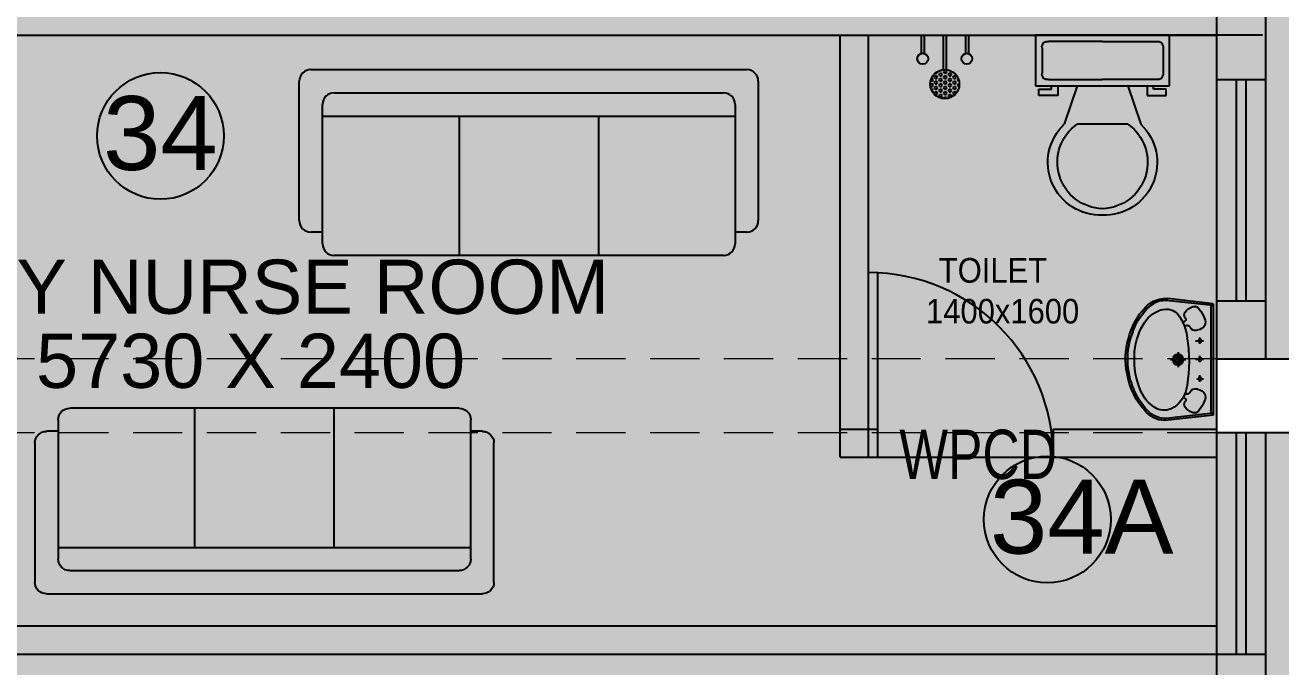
# Model space of a CAD drawing. Extents: x 11034434 to 11724204, y -4674497 to -3911811.
# Drawn here: x 11650616 to 11655716, y -4559384 to -4556778 of the extents above; entities that cross this region are included whole.
import ezdxf

# ---------------------------------------------------------------- set-up
doc = ezdxf.new("R2010")
doc.units = 0
doc.header["$MEASUREMENT"] = 0
doc.linetypes.add('CENTER', pattern=[0])
doc.linetypes.add('HIDDEN', pattern=[0.375, 0.25, -0.125])
doc.layers.get('0').update_dxf_attribs({"color": 251, "linetype": 'CONTINUOUS'})
doc.layers.add('0.0', color=251, linetype='CONTINUOUS', lineweight=0)
for name, color, linetype in [('A- MEP Fixture', 8, 'CONTINUOUS'), ('BEAM', 251, 'CONTINUOUS'), ('HATCH', 251, 'CONTINUOUS'), ('HS', 251, 'CONTINUOUS'), ('SECTION', 251, 'CONTINUOUS')]:
    doc.layers.add(name, color=color, linetype=linetype)
doc.styles.add('ARIAL', font='arial.ttf', dxfattribs={"width": 0.75})
doc.styles.get("Standard").update_dxf_attribs({"font": 'arial.ttf'})

# ---------------------------------------------------------------- blocks, each defined once
blk = doc.blocks.new('sofa 6')
at = {"layer": 'A- MEP Fixture'}
for p, q in [((-1044.4, 890), (1044.4, 890)), ((-1100, 166.9), (-1100, 834.3)), ((1100, 834.3), (1100, 166.9)), ((-988.8, 55.6), (-988.8, 723.1)), ((-933.1, 778.7), (933.1, 778.7)), ((988.8, 723.1), (988.8, 55.6)), ((-988.8, 667.5), (988.8, 667.5)), ((-333.8, 667.5), (-333.8, 0)), ((333.7, 667.5), (333.7, 0)), ((-988.8, 111.2), (-1044.4, 111.2)), ((1044.4, 111.2), (988.8, 111.2)), ((933.1, 0), (-933.1, 0))]:
    blk.add_line(p, q, dxfattribs=at)
for centre, start, end in [((-1044.4, 834.3), 90, 180), ((1044.4, 834.3), 0, 90), ((-933.1, 723.1), 90, 180), ((933.1, 723.1), 0, 90), ((-1044.4, 166.9), 180, 270), ((1044.4, 166.9), 270, 0), ((-933.1, 55.6), 180, 270), ((933.1, 55.6), 270, 0)]:
    blk.add_arc(centre, 55.6, start, end, dxfattribs=at)

msp = doc.modelspace()

# ---------------------------------------------------------------- hatches: boundary and pattern name
at = {"ltscale": 500}
for points in [[(11655654, -4555733), (11655454, -4555733), (11655454, -4556998), (11655654, -4556998)], [(11655454, -4556703), (11649424, -4556703), (11649424, -4556818), (11655454, -4556818)], [(11655654, -4557898), (11655454, -4557898), (11655454, -4558133), (11655654, -4558133)], [(11655454, -4559218), (11649539, -4559218), (11649539, -4559333), (11655454, -4559333)], [(11655654, -4559333), (11655454, -4559333), (11655454, -4560763), (11655654, -4560763)]]:
    msp.add_hatch(color=256, dxfattribs=at).paths.add_polyline_path(points)
at = {"layer": 'HATCH', "ltscale": 500}
h = msp.add_hatch(color=251, dxfattribs=at)
h.dxf.hatch_style = 1
h.paths.add_polyline_path([(11633364, -4566323), (11633664, -4566323), (11633664, -4567223), (11633364, -4567223)])
h.paths.add_polyline_path([(11676774, -4570188), (11677674, -4570188), (11677674, -4570488), (11676774, -4570488)])
h.paths.add_polyline_path([(11651189, -4576253), (11651489, -4576253), (11651489, -4577153), (11651189, -4577153)])
h.paths.add_polyline_path([(11673574, -4576253), (11674174, -4576253), (11674174, -4576553), (11673574, -4576553)])
h.paths.add_polyline_path([(11629934, -4558133), (11630684, -4558133), (11630684, -4558433), (11629934, -4558433)])
h.paths.add_polyline_path([(11629934, -4561663), (11630834, -4561663), (11630834, -4561963), (11629934, -4561963)])
h.paths.add_polyline_path([(11666915.7, -4576153), (11667744, -4576153), (11667744, -4576453), (11666915.7, -4576453)])
h.paths.add_polyline_path([(11643159, -4575553), (11643459, -4575553), (11643459, -4576453), (11643159, -4576453)])
h.paths.add_polyline_path([(11636989, -4575703), (11637289, -4575703), (11637289, -4576453), (11636989, -4576453)])
h.paths.add_polyline_path([(11636664, -4576478), (11636964, -4576478), (11636964, -4577228), (11636664, -4577228)])
h.paths.add_polyline_path([(11629934, -4547263), (11630684, -4547263), (11630684, -4547563), (11629934, -4547563)])
h.paths.add_polyline_path([(11676774, -4547263), (11677674, -4547263), (11677674, -4547563), (11676774, -4547563)])
h.paths.add_polyline_path([(11629834, -4566323), (11630134, -4566323), (11630134, -4567223), (11629834, -4567223)])
h.paths.add_polyline_path([(11636664, -4575703), (11636964, -4575703), (11636964, -4576453), (11636664, -4576453)])
h.paths.add_polyline_path([(11676674, -4533533), (11676974, -4533533), (11676974, -4532554.7), (11676674, -4532554.7)])
h.paths.add_polyline_path([(11629934, -4554533), (11630684, -4554533), (11630684, -4554833), (11629934, -4554833)])
h.paths.add_polyline_path([(11658389, -4576253), (11658689, -4576253), (11658689, -4577153), (11658389, -4577153)])
h.paths.add_polyline_path([(11676774, -4527303), (11677674, -4527303), (11677674, -4527603), (11676774, -4527603)])
h.paths.add_polyline_path([(11676774, -4543663), (11677674, -4543663), (11677674, -4543963), (11676774, -4543963)])
h.paths.add_polyline_path([(11629934, -4550933), (11630684, -4550933), (11630684, -4551233), (11629934, -4551233)])
h.paths.add_polyline_path([(11661989, -4570223), (11662289, -4570223), (11662289, -4571123), (11661989, -4571123)])
h.paths.add_polyline_path([(11676774, -4550933), (11677674, -4550933), (11677674, -4551233), (11676774, -4551233)])
h.paths.add_polyline_path([(11634979, -4536533), (11635279, -4536533), (11635279, -4537133), (11634979, -4537133)])
h.paths.add_polyline_path([(11629934, -4536533), (11630834, -4536533), (11630834, -4536833), (11629934, -4536833)])
h.paths.add_polyline_path([(11676774, -4536533), (11677574, -4536533), (11677574, -4536833), (11676774, -4536833)])
h.paths.add_polyline_path([(11673574, -4565263), (11674272.9, -4565263), (11674272.9, -4565563), (11673574, -4565563)])
h.paths.add_polyline_path([(11670744, -4576153), (11671572.3, -4576153), (11671572.3, -4576453), (11670744, -4576453)])
h.paths.add_polyline_path([(11676774, -4558133), (11677674, -4558133), (11677674, -4558433), (11676774, -4558433)])
h.paths.add_polyline_path([(11634979, -4532933), (11635279, -4532933), (11635279, -4533533), (11634979, -4533533)])
h.paths.add_polyline_path([(11635304, -4532933), (11635604, -4532933), (11635604, -4533533), (11635304, -4533533)])
h.paths.add_polyline_path([(11631314, -4532633), (11631614, -4532633), (11631614, -4533533), (11631314, -4533533)])
h.paths.add_polyline_path([(11676774, -4576153), (11677674, -4576153), (11677674, -4576453), (11676774, -4576453)])
h.paths.add_polyline_path([(11649424, -4525003), (11649724, -4525003), (11649724, -4525903), (11649424, -4525903)])
h.paths.add_polyline_path([(11655454, -4525003), (11655754, -4525003), (11655754, -4525903), (11655454, -4525903)])
h.paths.add_polyline_path([(11633364, -4575703), (11633664, -4575703), (11633664, -4576453), (11633364, -4576453)])
h.paths.add_polyline_path([(11635304, -4536533), (11635604, -4536533), (11635604, -4537133), (11635304, -4537133)])
h.paths.add_polyline_path([(11646124, -4525003), (11646424, -4525003), (11646424, -4525903), (11646124, -4525903)])
h.paths.add_polyline_path([(11631314, -4526753), (11631614, -4526753), (11631614, -4527503), (11631314, -4527503)])
h.paths.add_polyline_path([(11634979, -4540133), (11635279, -4540133), (11635279, -4540733), (11634979, -4540733)])
h.paths.add_polyline_path([(11635304, -4540733), (11635604, -4540733), (11635604, -4540133), (11635304, -4540133)])
h.paths.add_polyline_path([(11633364, -4561213), (11633664, -4561213), (11633664, -4561963), (11633364, -4561963)])
h.paths.add_polyline_path([(11634979, -4526753), (11635279, -4526753), (11635279, -4527503), (11634979, -4527503)])
h.paths.add_polyline_path([(11632914, -4576478), (11633664, -4576478), (11633664, -4576778), (11632914, -4576778)])
h.paths.add_polyline_path([(11661989, -4576253), (11662289, -4576253), (11662289, -4577153), (11661989, -4577153)])
h.paths.add_polyline_path([(11633364, -4570223), (11633664, -4570223), (11633664, -4570973), (11633364, -4570973)])
h.paths.add_polyline_path([(11654789, -4576253), (11655089, -4576253), (11655089, -4577153), (11654789, -4577153)])
h.paths.add_polyline_path([(11676774, -4540133), (11677674, -4540133), (11677674, -4540433), (11676774, -4540433)])
h.paths.add_polyline_path([(11629934, -4543663), (11630684, -4543663), (11630684, -4543963), (11629934, -4543963)])
h.paths.add_polyline_path([(11670744, -4576478), (11671344, -4576478), (11671344, -4576778), (11670744, -4576778)])
h.paths.add_polyline_path([(11629659, -4576478), (11630409, -4576478), (11630409, -4576778), (11629659, -4576778)])
h.paths.add_polyline_path([(11667144, -4576478), (11667744, -4576478), (11667744, -4576778), (11667144, -4576778)])
h.paths.add_polyline_path([(11630834, -4540133), (11629934, -4540133), (11629934, -4540433), (11630834, -4540433)])
h.paths.add_polyline_path([(11643159, -4570223), (11643459, -4570223), (11643459, -4571123), (11643159, -4571123)])
h.paths.add_polyline_path([(11647589, -4576253), (11647889, -4576253), (11647889, -4577153), (11647589, -4577153)])
h.paths.add_polyline_path([(11667444, -4570223), (11667744, -4570223), (11667744, -4571123), (11667444, -4571123)])
h.paths.add_polyline_path([(11676774, -4561663), (11677674, -4561663), (11677674, -4561963), (11676774, -4561963)])
h.paths.add_polyline_path([(11676774, -4566923), (11677752.3, -4566923), (11677752.3, -4567223), (11676774, -4567223)])
h.paths.add_polyline_path([(11637734, -4526603), (11638034, -4526603), (11638034, -4527503), (11637734, -4527503)])
edge = h.paths.add_edge_path()
edge.add_line((11658239, -4526603), (11658239, -4527503))
edge.add_line((11670744, -4567223), (11671722.3, -4567223))
edge.add_line((11636664, -4561213), (11636664, -4561963))
edge.add_line((11658539, -4533533), (11658539, -4532633))
edge.add_line((11636964, -4570973), (11636964, -4570223))
edge.add_line((11636989, -4570223), (11636989, -4570973))
h.paths.add_polyline_path([(11655454, -4566923), (11656354, -4566923), (11656354, -4567223), (11655454, -4567223)], flags=17)
h.paths.add_polyline_path([(11640094, -4566323), (11640394, -4566323), (11640394, -4567223), (11640094, -4567223)], flags=17)
h.paths.add_polyline_path([(11636989, -4566473), (11637289, -4566473), (11637289, -4567223), (11636989, -4567223)], flags=17)
h.paths.add_polyline_path([(11636989, -4570223), (11637289, -4570223), (11637289, -4570973), (11636989, -4570973)], flags=17)
h.paths.add_polyline_path([(11645445.7, -4566923), (11646424, -4566923), (11646424, -4567223), (11645445.7, -4567223)], flags=17)
h.paths.add_polyline_path([(11647249.9, -4570223), (11648228.1, -4570223), (11648228.1, -4570523), (11647249.9, -4570523)], flags=17)
h.paths.add_polyline_path([(11660814, -4566923), (11661714, -4566923), (11661714, -4567223), (11660814, -4567223)], flags=17)
h.paths.add_polyline_path([(11649424, -4566923), (11650402.3, -4566923), (11650402.3, -4567223), (11649424, -4567223)], flags=17)
h.paths.add_polyline_path([(11666844, -4566923), (11667744, -4566923), (11667744, -4567223), (11666844, -4567223)], flags=17)
h.paths.add_polyline_path([(11636664, -4566473), (11636964, -4566473), (11636964, -4567223), (11636664, -4567223)], flags=17)
h.paths.add_polyline_path([(11636664, -4570223), (11636964, -4570223), (11636964, -4570973), (11636664, -4570973)], flags=17)
h.paths.add_polyline_path([(11660814, -4540133), (11661714, -4540133), (11661714, -4540433), (11660814, -4540433)], flags=17)
h.paths.add_polyline_path([(11655454, -4532933), (11655754, -4532933), (11655754, -4533533), (11655454, -4533533)], flags=16)
h.paths.add_polyline_path([(11655454, -4547263), (11656354, -4547263), (11656354, -4547563), (11655454, -4547563)], flags=17)
h.paths.add_polyline_path([(11652224, -4531073), (11652824, -4531073), (11652824, -4531373), (11652224, -4531373)], flags=17)
h.paths.add_polyline_path([(11652224, -4533233), (11652824, -4533233), (11652824, -4533533), (11652224, -4533533)], flags=16)
h.paths.add_polyline_path([(11660814, -4561663), (11661714, -4561663), (11661714, -4561963), (11660814, -4561963)], flags=17)
h.paths.add_polyline_path([(11636664, -4561213), (11636964, -4561213), (11636964, -4561963), (11636664, -4561963)], flags=17)
h.paths.add_polyline_path([(11646424, -4551233), (11645524, -4551233), (11645524, -4550933), (11646424, -4550933)], flags=17)
h.paths.add_polyline_path([(11639494, -4558133), (11640394, -4558133), (11640394, -4558433), (11639494, -4558433)], flags=17)
h.paths.add_polyline_path([(11646124, -4561363), (11646424, -4561363), (11646424, -4562263), (11646124, -4562263)], flags=17)
h.paths.add_polyline_path([(11639494, -4561663), (11640394, -4561663), (11640394, -4561963), (11639494, -4561963)], flags=17)
h.paths.add_polyline_path([(11655454, -4558133), (11656354, -4558133), (11656354, -4558433), (11655454, -4558433)], flags=17)
h.paths.add_polyline_path([(11636989, -4561213), (11637289, -4561213), (11637289, -4561963), (11636989, -4561963)], flags=17)
h.paths.add_polyline_path([(11639494, -4554533), (11640394, -4554533), (11640394, -4554833), (11639494, -4554833)], flags=17)
h.paths.add_polyline_path([(11660814, -4543663), (11661714, -4543663), (11661714, -4543963), (11660814, -4543963)], flags=17)
h.paths.add_polyline_path([(11660814, -4554533), (11661714, -4554533), (11661714, -4554833), (11660814, -4554833)], flags=17)
h.paths.add_polyline_path([(11660814, -4550933), (11661714, -4550933), (11661714, -4551233), (11660814, -4551233)], flags=17)
h.paths.add_polyline_path([(11664314, -4565263), (11664914, -4565263), (11664914, -4565563), (11664314, -4565563)], flags=17)
h.paths.add_polyline_path([(11670744, -4547263), (11671644, -4547263), (11671644, -4547563), (11670744, -4547563)], flags=17)
h.paths.add_polyline_path([(11666844, -4547263), (11667744, -4547263), (11667744, -4547563), (11666844, -4547563)], flags=17)
h.paths.add_polyline_path([(11649424, -4554233), (11649724, -4554233), (11649724, -4555133), (11649424, -4555133)], flags=17)
h.paths.add_polyline_path([(11655454, -4554533), (11656354, -4554533), (11656354, -4554833), (11655454, -4554833)], flags=17)
h.paths.add_polyline_path([(11670744, -4566923), (11671722.3, -4566923), (11671722.3, -4567223), (11670744, -4567223)], flags=17)
h.paths.add_polyline_path([(11646124, -4554233), (11646424, -4554233), (11646424, -4555133), (11646124, -4555133)], flags=17)
h.paths.add_polyline_path([(11667444, -4554233), (11667744, -4554233), (11667744, -4555133), (11667444, -4555133)], flags=17)
h.paths.add_polyline_path([(11649424, -4547263), (11650324, -4547263), (11650324, -4547563), (11649424, -4547563)], flags=17)
h.paths.add_polyline_path([(11662541.5, -4533233), (11663441.5, -4533233), (11663441.5, -4533533), (11662541.5, -4533533)], flags=17)
h.paths.add_polyline_path([(11666844, -4533233), (11667744, -4533233), (11667744, -4533533), (11666844, -4533533)], flags=17)
h.paths.add_polyline_path([(11670744, -4533233), (11671644, -4533233), (11671644, -4533533), (11670744, -4533533)], flags=17)
h.paths.add_polyline_path([(11655454, -4550933), (11656354, -4550933), (11656354, -4551233), (11655454, -4551233)], flags=17)
h.paths.add_polyline_path([(11649424, -4550933), (11650324, -4550933), (11650324, -4551233), (11649424, -4551233)], flags=17)
h.paths.add_polyline_path([(11642994, -4565263), (11643594, -4565263), (11643594, -4565563), (11642994, -4565563)], flags=17)
h.paths.add_polyline_path([(11655454, -4540133), (11656354, -4540133), (11656354, -4540433), (11655454, -4540433)], flags=17)
h.paths.add_polyline_path([(11639494, -4550933), (11640394, -4550933), (11640394, -4551233), (11639494, -4551233)], flags=17)
h.paths.add_polyline_path([(11670744, -4550933), (11671644, -4550933), (11671644, -4551233), (11670744, -4551233)], flags=17)
h.paths.add_polyline_path([(11666844, -4550933), (11667744, -4550933), (11667744, -4551233), (11666844, -4551233)], flags=17)
h.paths.add_polyline_path([(11670744, -4554233), (11671044, -4554233), (11671044, -4555133), (11670744, -4555133)], flags=17)
h.paths.add_polyline_path([(11649424, -4557833), (11649724, -4557833), (11649724, -4558733), (11649424, -4558733)], flags=17)
h.paths.add_polyline_path([(11670744, -4561363), (11671044, -4561363), (11671044, -4562263), (11670744, -4562263)], flags=17)
h.paths.add_polyline_path([(11655454, -4543663), (11656354, -4543663), (11656354, -4543963), (11655454, -4543963)], flags=17)
h.paths.add_polyline_path([(11667444, -4543363), (11667744, -4543363), (11667744, -4544263), (11667444, -4544263)], flags=17)
h.paths.add_polyline_path([(11670744, -4543363), (11671044, -4543363), (11671044, -4544263), (11670744, -4544263)], flags=17)
h.paths.add_polyline_path([(11645524, -4547263), (11646424, -4547263), (11646424, -4547563), (11645524, -4547563)], flags=17)
h.paths.add_polyline_path([(11660618.7, -4547262.8), (11661714, -4547263), (11661714, -4547563), (11660618.7, -4547562.8)], flags=17)
h.paths.add_polyline_path([(11639494, -4547263), (11640394, -4547263), (11640394, -4547563), (11639494, -4547563)], flags=17)
h.paths.add_polyline_path([(11654449.9, -4570223), (11655428.1, -4570223), (11655428.1, -4570523), (11654449.9, -4570523)], flags=17)
h.paths.add_polyline_path([(11646124, -4557833), (11646424, -4557833), (11646424, -4558733), (11646124, -4558733)], flags=17)
h.paths.add_polyline_path([(11641979, -4527503), (11642279, -4527503), (11642279, -4526703), (11641979, -4526703)], flags=17)
h.paths.add_polyline_path([(11670744, -4539833), (11671044, -4539833), (11671044, -4540733), (11670744, -4540733)], flags=17)
h.paths.add_polyline_path([(11646124, -4530473), (11646424, -4530473), (11646424, -4531373), (11646124, -4531373)], flags=17)
h.paths.add_polyline_path([(11660814, -4536533), (11661714, -4536533), (11661714, -4536833), (11660814, -4536833)], flags=17)
h.paths.add_polyline_path([(11655454, -4530473), (11655754, -4530473), (11655754, -4531373), (11655454, -4531373)], flags=17)
h.paths.add_polyline_path([(11641979, -4532633), (11642279, -4532633), (11642279, -4533533), (11641979, -4533533)], flags=17)
h.paths.add_polyline_path([(11658239, -4532633), (11658539, -4532633), (11658539, -4533533), (11658239, -4533533)], flags=16)
h.paths.add_polyline_path([(11639494, -4536533), (11640394, -4536533), (11640394, -4536833), (11639494, -4536833)], flags=17)
h.paths.add_polyline_path([(11649424, -4536533), (11650069, -4536533), (11650069, -4536833), (11649424, -4536833)], flags=17)
h.paths.add_polyline_path([(11637734, -4532633), (11638034, -4532633), (11638034, -4533533), (11637734, -4533533)], flags=17)
h.paths.add_polyline_path([(11667444, -4526603), (11667744, -4526603), (11667744, -4527503), (11667444, -4527503)], flags=17)
h.paths.add_polyline_path([(11646124, -4532633), (11646424, -4532633), (11646424, -4533533), (11646124, -4533533)], flags=17)
h.paths.add_polyline_path([(11662841.5, -4526603), (11663141.5, -4526603), (11663141.5, -4527503), (11662841.5, -4527503)], flags=17)
h.paths.add_polyline_path([(11670744, -4536533), (11671644, -4536533), (11671644, -4536833), (11670744, -4536833)], flags=17)
h.paths.add_polyline_path([(11646124, -4543363), (11646424, -4543363), (11646424, -4544263), (11646124, -4544263)], flags=17)
h.paths.add_polyline_path([(11639494, -4540133), (11640394, -4540133), (11640394, -4540433), (11639494, -4540433)], flags=17)
h.paths.add_polyline_path([(11658239, -4526603), (11658539, -4526603), (11658539, -4527503), (11658239, -4527503)], flags=17)
h.paths.add_polyline_path([(11666844, -4536533), (11667744, -4536533), (11667744, -4536833), (11666844, -4536833)], flags=17)
h.paths.add_polyline_path([(11670744, -4526603), (11671044, -4526603), (11671044, -4527503), (11670744, -4527503)], flags=17)
h.paths.add_polyline_path([(11658049.9, -4570223), (11659028.1, -4570223), (11659028.1, -4570523), (11658049.9, -4570523)], flags=17)
h.paths.add_polyline_path([(11655454, -4536533), (11656354, -4536533), (11656354, -4536833), (11655454, -4536833)], flags=17)
h.paths.add_polyline_path([(11655454, -4561663), (11656354, -4561663), (11656354, -4561963), (11655454, -4561963)], flags=17)
h.paths.add_polyline_path([(11649424, -4539833), (11649724, -4539833), (11649724, -4540733), (11649424, -4540733)], flags=17)
h.paths.add_polyline_path([(11660814, -4558133), (11661714, -4558133), (11661714, -4558433), (11660814, -4558433)], flags=17)
h.paths.add_polyline_path([(11646124, -4540733), (11646424, -4540733), (11646424, -4539835.4), (11646124, -4539835.4)], flags=17)
h.paths.add_polyline_path([(11667444, -4557833), (11667744, -4557833), (11667744, -4558733), (11667444, -4558733)], flags=17)
h.paths.add_polyline_path([(11649424, -4561363), (11649724, -4561363), (11649724, -4562263), (11649424, -4562263)], flags=17)
h.paths.add_polyline_path([(11670744, -4557833), (11671044, -4557833), (11671044, -4558733), (11670744, -4558733)], flags=17)
h.paths.add_polyline_path([(11645445.7, -4536533), (11646424, -4536533), (11646424, -4536833), (11645445.7, -4536833)], flags=17)
h.paths.add_polyline_path([(11667444, -4561363), (11667744, -4561363), (11667744, -4562263), (11667444, -4562263)], flags=17)
h.paths.add_polyline_path([(11649424, -4543363), (11649724, -4543363), (11649724, -4544263), (11649424, -4544263)], flags=17)
h.paths.add_polyline_path([(11639494, -4543663), (11640394, -4543663), (11640394, -4543963), (11639494, -4543963)], flags=17)
h.paths.add_polyline_path([(11667444, -4539833), (11667744, -4539833), (11667744, -4540733), (11667444, -4540733)], flags=17)
h.paths.add_polyline_path([(11671044, -4570280.2), (11670744, -4570280.2), (11670744, -4571201.3), (11671044, -4571201.3)])
at = {"layer": 'HS', "linetype": 'CENTER', "ltscale": 500, "true_color": 0x636466}
h = msp.add_hatch(dxfattribs=at)
h.set_pattern_fill('ANSI31', color=251)
h.set_pattern_definition([(45, (348973.33256, 82478.97014), (-0.0883883476483, 0.0883883476483), [])])
h.paths.add_polyline_path([(11654041.5, -4558133), (11654041.5, -4556818), (11653926.5, -4556818), (11653926.5, -4558133)])
h.paths.add_polyline_path([(11654027.3, -4557126.4), (11654912.2, -4557126.4), (11654912.2, -4557534.3), (11654027.3, -4557534.3)], flags=9)
h.paths.add_polyline_path([(11653926.5, -4558418), (11654041.5, -4558418), (11654041.5, -4558133), (11653926.5, -4558133)])
h.paths.add_polyline_path([(11654791.5, -4558433), (11654791.5, -4558529.4, -0.024474), (11654816.4, -4558533), (11655454, -4558533), (11655454, -4558433)])
h.paths.add_polyline_path([(11654118.7, -4558367.3), (11654845.2, -4558367.3), (11654845.2, -4558674.2), (11654118.7, -4558674.2)], flags=9)
h.paths.add_polyline_path([(11653926.5, -4558533), (11654041.5, -4558533), (11654041.5, -4558433), (11653926.5, -4558433)])
h.paths.add_polyline_path([(11654054, -4563548), (11653939, -4563548), (11653939, -4565263), (11654054, -4565263), (11654054, -4563548)])
h.paths.add_polyline_path([(11654804, -4563548), (11654804, -4563663), (11655454, -4563663), (11655454, -4563548), (11654804, -4563548)])

# ---------------------------------------------------------------- linework, layer by layer
at = {"lineweight": 25}
for p, q in [((11655454, -4554833), (11655454, -4562863)), ((11655654, -4554833), (11655654, -4558133)), ((11649424, -4556818), (11655454, -4556818)), ((11653841.5, -4556818), (11654741.5, -4556818)), ((11653926.5, -4558533), (11653926.5, -4556818)), ((11654041.5, -4558533), (11654041.5, -4556818)), ((11654719.9, -4556818), (11654719.9, -4557024.9)), ((11654991.5, -4556818), (11654719.9, -4556818)), ((11655263, -4556818), (11654991.5, -4556818)), ((11655263, -4557024.9), (11655263, -4556818)), ((11654745.8, -4556869.7), (11654745.8, -4556973.2)), ((11654991.5, -4556843.9), (11654771.6, -4556843.9)), ((11654991.5, -4556843.9), (11655211.3, -4556843.9)), ((11655237.2, -4556869.7), (11655237.2, -4556973.2)), ((11654771.6, -4556999), (11654991.5, -4556999)), ((11655211.3, -4556999), (11654991.5, -4556999)), ((11655454, -4556998), (11655654, -4556998)), ((11655534, -4556998), (11655534, -4557898)), ((11655574, -4556998), (11655574, -4557898)), ((11654719.9, -4557024.9), (11655263, -4557024.9)), ((11654732.8, -4557037.8), (11654784.6, -4557037.8)), ((11654732.8, -4557063.7), (11654732.8, -4557037.8)), ((11654810.4, -4557063.7), (11654732.8, -4557063.7)), ((11654784.6, -4557037.8), (11654784.6, -4557024.9)), ((11654810.4, -4557024.9), (11654810.4, -4557063.7)), ((11654888, -4557024.9), (11654836.3, -4557180.1)), ((11655094.9, -4557024.9), (11655146.6, -4557180.1)), ((11655172.5, -4557024.9), (11655172.5, -4557063.7)), ((11655172.5, -4557063.7), (11655250.1, -4557063.7)), ((11655198.4, -4557037.8), (11655198.4, -4557024.9)), ((11655250.1, -4557037.8), (11655198.4, -4557037.8)), ((11655250.1, -4557063.7), (11655250.1, -4557037.8)), ((11655094.9, -4557180.1), (11654888, -4557180.1)), ((11654079, -4558533), (11654079, -4557783.9)), ((11655441.5, -4557909.1), (11655256.8, -4557888.4)), ((11655441.5, -4557917), (11655250, -4557895.6)), ((11655431.8, -4557924.2), (11655430.7, -4558342.1)), ((11655441.5, -4557909.1), (11655441.5, -4558361.5)), ((11655454, -4557898), (11655654, -4557898)), ((11655369.6, -4558059.9), (11655402.1, -4558059.9)), ((11655387.1, -4558072), (11655387.1, -4558045.8)), ((11655268.1, -4558136.2), (11655329.4, -4558136.2)), ((11655298.1, -4558105.9), (11655298.1, -4558166.3)), ((11655369.6, -4558134.7), (11655402.1, -4558134.7)), ((11655387.1, -4558146.8), (11655387.1, -4558120.6)), ((11655454, -4558133), (11656354, -4558133)), ((11655374.8, -4558213.9), (11655402.1, -4558213.9)), ((11655387.1, -4558226), (11655387.1, -4558199.8)), ((11655441.5, -4558353.5), (11655250, -4558375)), ((11655441.5, -4558361.5), (11655256.8, -4558382.2)), ((11653926.5, -4558418), (11654079, -4558418)), ((11654791.5, -4558418), (11655454, -4558418)), ((11656354, -4558433), (11655454, -4558433)), ((11655534, -4558433), (11655534, -4559333)), ((11655574, -4558433), (11655574, -4559333)), ((11655654, -4558433), (11655654, -4561663)), ((11653926.5, -4558533), (11654791.5, -4558533)), ((11654791.5, -4558533), (11655454, -4558533)), ((11649539, -4559218), (11655454, -4559218)), ((11649539, -4559333), (11655654, -4559333))]:
    msp.add_line(p, q, dxfattribs=at)
at = {"lineweight": 25, "ltscale": 500}
for p, q in [((11654254.5, -4556818), (11654254.5, -4556893.4)), ((11654266.9, -4556818), (11654266.9, -4556893.1)), ((11654344.6, -4556818), (11654344.6, -4556958.6)), ((11654357, -4556818), (11654357, -4556958.6)), ((11654434.7, -4556818), (11654434.7, -4556893.1)), ((11654447.1, -4556818), (11654447.1, -4556893.4)), ((11655641.5, -4556818), (11654741.5, -4556818)), ((11654312.4, -4556973.1), (11654312.2, -4556972.6)), ((11654312.4, -4556973.1), (11654318.7, -4556973.1)), ((11654318.7, -4556973.1), (11654321.8, -4556967.7)), ((11654321.8, -4556967.6), (11654321, -4556966.3)), ((11654328.1, -4556978.5), (11654331.2, -4556973.1)), ((11654331.2, -4556962.2), (11654330.9, -4556961.7)), ((11654331.2, -4556962.2), (11654337.4, -4556962.2)), ((11654331.2, -4556973.1), (11654337.4, -4556973.1)), ((11654337.4, -4556962.2), (11654339.1, -4556959.4)), ((11654340.6, -4556978.5), (11654337.4, -4556973.1)), ((11654346.8, -4556967.7), (11654349.9, -4556962.2)), ((11654349.9, -4556973.1), (11654346.8, -4556967.6)), ((11654349.9, -4556962.2), (11654356.2, -4556962.2)), ((11654349.9, -4556973.1), (11654356.2, -4556973.1)), ((11654359.3, -4556967.6), (11654356.2, -4556962.2)), ((11654356.2, -4556973.1), (11654359.3, -4556967.7)), ((11654365.6, -4556978.5), (11654368.7, -4556973.1)), ((11654368.7, -4556962.2), (11654367.8, -4556960.8)), ((11654368.7, -4556962.2), (11654372.2, -4556962.2)), ((11654368.7, -4556973.1), (11654374.9, -4556973.1)), ((11654378.1, -4556978.5), (11654374.9, -4556973.1)), ((11654387.4, -4556973.1), (11654385.3, -4556969.4)), ((11654387.4, -4556973.1), (11654389.9, -4556973.1)), ((11654291.8, -4557019.6), (11654293.7, -4557016.4)), ((11654293.7, -4557027.2), (11654292.2, -4557024.7)), ((11654293.7, -4557005.5), (11654293.2, -4557004.6)), ((11654293.7, -4557005.5), (11654299.9, -4557005.5)), ((11654293.7, -4557016.4), (11654299.9, -4557016.4)), ((11654296.3, -4556994.7), (11654299.9, -4556994.7)), ((11654303.1, -4557000.1), (11654299.9, -4556994.7)), ((11654299.9, -4557005.5), (11654303.1, -4557000.1)), ((11654303.1, -4557021.8), (11654299.9, -4557016.4)), ((11654299.9, -4557027.2), (11654303.1, -4557021.8)), ((11654309.3, -4556989.3), (11654312.4, -4556983.9)), ((11654312.4, -4556994.7), (11654309.3, -4556989.3)), ((11654309.3, -4557011), (11654312.4, -4557005.5)), ((11654312.4, -4557016.4), (11654309.3, -4557011)), ((11654312.4, -4556983.9), (11654318.7, -4556983.9)), ((11654312.4, -4556994.7), (11654318.7, -4556994.7)), ((11654312.4, -4557005.5), (11654318.7, -4557005.5)), ((11654312.4, -4557016.4), (11654318.7, -4557016.4)), ((11654321.8, -4556989.3), (11654318.7, -4556983.9)), ((11654318.7, -4556994.7), (11654321.8, -4556989.3)), ((11654321.8, -4557011), (11654318.7, -4557005.5)), ((11654318.7, -4557016.4), (11654321.8, -4557011)), ((11654331.2, -4556983.9), (11654328.1, -4556978.5)), ((11654328.1, -4557000.1), (11654331.2, -4556994.7)), ((11654331.2, -4557005.5), (11654328.1, -4557000.1)), ((11654328.1, -4557021.8), (11654331.2, -4557016.4)), ((11654331.2, -4557027.2), (11654328.1, -4557021.8)), ((11654331.2, -4556983.9), (11654337.4, -4556983.9)), ((11654331.2, -4556994.7), (11654337.4, -4556994.7)), ((11654331.2, -4557005.5), (11654337.4, -4557005.5)), ((11654331.2, -4557016.4), (11654337.4, -4557016.4)), ((11654337.4, -4556983.9), (11654340.6, -4556978.5)), ((11654340.6, -4557000.1), (11654337.4, -4556994.7)), ((11654337.4, -4557005.5), (11654340.6, -4557000.1)), ((11654340.6, -4557021.8), (11654337.4, -4557016.4)), ((11654337.4, -4557027.2), (11654340.6, -4557021.8)), ((11654346.8, -4556989.3), (11654349.9, -4556983.9)), ((11654349.9, -4556994.7), (11654346.8, -4556989.3)), ((11654346.8, -4557011), (11654349.9, -4557005.5)), ((11654349.9, -4557016.4), (11654346.8, -4557011)), ((11654349.9, -4556983.9), (11654356.2, -4556983.9)), ((11654349.9, -4556994.7), (11654356.2, -4556994.7)), ((11654349.9, -4557005.5), (11654356.2, -4557005.5)), ((11654349.9, -4557016.4), (11654356.2, -4557016.4)), ((11654359.3, -4556989.3), (11654356.2, -4556983.9)), ((11654356.2, -4556994.7), (11654359.3, -4556989.3)), ((11654359.3, -4557011), (11654356.2, -4557005.5)), ((11654356.2, -4557016.4), (11654359.3, -4557011)), ((11654368.7, -4556983.9), (11654365.6, -4556978.5)), ((11654365.6, -4557000.1), (11654368.7, -4556994.7)), ((11654368.7, -4557005.5), (11654365.6, -4557000.1)), ((11654365.6, -4557021.8), (11654368.7, -4557016.4)), ((11654368.7, -4557027.2), (11654365.6, -4557021.8)), ((11654368.7, -4556983.9), (11654374.9, -4556983.9)), ((11654368.7, -4556994.7), (11654374.9, -4556994.7)), ((11654368.7, -4557005.5), (11654374.9, -4557005.5)), ((11654368.7, -4557016.4), (11654374.9, -4557016.4)), ((11654374.9, -4556983.9), (11654378.1, -4556978.5)), ((11654378.1, -4557000.1), (11654374.9, -4556994.7)), ((11654374.9, -4557005.5), (11654378.1, -4557000.1)), ((11654378.1, -4557021.8), (11654374.9, -4557016.4)), ((11654374.9, -4557027.2), (11654378.1, -4557021.8)), ((11654384.3, -4556989.3), (11654387.4, -4556983.9)), ((11654387.4, -4556994.7), (11654384.3, -4556989.3)), ((11654384.3, -4557011), (11654387.4, -4557005.5)), ((11654387.4, -4557016.4), (11654384.3, -4557011)), ((11654387.4, -4556983.9), (11654393.7, -4556983.9)), ((11654387.4, -4556994.7), (11654393.7, -4556994.7)), ((11654387.4, -4557005.5), (11654393.7, -4557005.5)), ((11654387.4, -4557016.4), (11654393.7, -4557016.4)), ((11654396.8, -4556989.3), (11654393.7, -4556983.9)), ((11654393.7, -4556994.7), (11654396.8, -4556989.3)), ((11654396.8, -4557011), (11654393.7, -4557005.5)), ((11654393.7, -4557016.4), (11654396.8, -4557011)), ((11654403.1, -4557000.1), (11654405.7, -4556995.6)), ((11654406.2, -4557005.5), (11654403.1, -4557000.1)), ((11654403.1, -4557021.8), (11654406.2, -4557016.4)), ((11654406.2, -4557027.2), (11654403.1, -4557021.8)), ((11654406.2, -4557005.5), (11654408.7, -4557005.5)), ((11654406.2, -4557016.4), (11654409.8, -4557016.4)), ((11654293.7, -4557027.2), (11654299.9, -4557027.2)), ((11654295.5, -4557038), (11654299.9, -4557038)), ((11654303.1, -4557043.4), (11654299.9, -4557038)), ((11654300.4, -4557048), (11654303.1, -4557043.4)), ((11654309.3, -4557032.6), (11654312.4, -4557027.2)), ((11654312.4, -4557038), (11654309.3, -4557032.6)), ((11654309.3, -4557054.3), (11654312.4, -4557048.8)), ((11654312.4, -4557059.7), (11654309.3, -4557054.3)), ((11654312.4, -4557027.2), (11654318.7, -4557027.2)), ((11654312.4, -4557038), (11654318.7, -4557038)), ((11654312.4, -4557048.8), (11654318.7, -4557048.8)), ((11654312.4, -4557059.7), (11654318.7, -4557059.7)), ((11654321.8, -4557032.6), (11654318.7, -4557027.2)), ((11654318.7, -4557038), (11654321.8, -4557032.6)), ((11654321.8, -4557054.3), (11654318.7, -4557048.8)), ((11654318.7, -4557059.7), (11654321.8, -4557054.3)), ((11654328.1, -4557043.4), (11654331.2, -4557038)), ((11654331.2, -4557048.8), (11654328.1, -4557043.4)), ((11654328.1, -4557065.1), (11654331.2, -4557059.7)), ((11654331.2, -4557070.5), (11654328.1, -4557065.1)), ((11654331.2, -4557027.2), (11654337.4, -4557027.2)), ((11654331.2, -4557038), (11654337.4, -4557038)), ((11654331.2, -4557048.8), (11654337.4, -4557048.8)), ((11654331.2, -4557059.7), (11654337.4, -4557059.7)), ((11654331.2, -4557070.5), (11654337.4, -4557070.5)), ((11654340.6, -4557043.4), (11654337.4, -4557038)), ((11654337.4, -4557048.8), (11654340.6, -4557043.4)), ((11654340.6, -4557065.1), (11654337.4, -4557059.7)), ((11654337.4, -4557070.5), (11654340.6, -4557065.1)), ((11654346.8, -4557032.6), (11654349.9, -4557027.2)), ((11654349.9, -4557038), (11654346.8, -4557032.6)), ((11654346.8, -4557054.3), (11654349.9, -4557048.8)), ((11654349.9, -4557059.7), (11654346.8, -4557054.3)), ((11654346.8, -4557075.9), (11654349.9, -4557070.5)), ((11654349.9, -4557027.2), (11654356.2, -4557027.2)), ((11654349.9, -4557038), (11654356.2, -4557038)), ((11654349.9, -4557048.8), (11654356.2, -4557048.8)), ((11654349.9, -4557059.7), (11654356.2, -4557059.7)), ((11654349.9, -4557070.5), (11654356.2, -4557070.5)), ((11654359.3, -4557032.6), (11654356.2, -4557027.2)), ((11654356.2, -4557038), (11654359.3, -4557032.6)), ((11654359.3, -4557054.3), (11654356.2, -4557048.8)), ((11654356.2, -4557059.7), (11654359.3, -4557054.3)), ((11654359.2, -4557075.7), (11654356.2, -4557070.5)), ((11654365.6, -4557043.4), (11654368.7, -4557038)), ((11654368.7, -4557048.8), (11654365.6, -4557043.4)), ((11654365.6, -4557065.1), (11654368.7, -4557059.7)), ((11654368.7, -4557070.5), (11654365.6, -4557065.1)), ((11654368.7, -4557027.2), (11654374.9, -4557027.2)), ((11654368.7, -4557038), (11654374.9, -4557038)), ((11654368.7, -4557048.8), (11654374.9, -4557048.8)), ((11654368.7, -4557059.7), (11654374.9, -4557059.7)), ((11654368.7, -4557070.5), (11654374.9, -4557070.5)), ((11654378.1, -4557043.4), (11654374.9, -4557038)), ((11654374.9, -4557048.8), (11654378.1, -4557043.4)), ((11654378.1, -4557065.1), (11654374.9, -4557059.7)), ((11654374.9, -4557070.5), (11654378.1, -4557065.1)), ((11654384.3, -4557032.6), (11654387.4, -4557027.2)), ((11654387.4, -4557038), (11654384.3, -4557032.6)), ((11654384.3, -4557054.3), (11654387.4, -4557048.8)), ((11654387.4, -4557059.7), (11654384.3, -4557054.3)), ((11654387.4, -4557027.2), (11654393.7, -4557027.2)), ((11654387.4, -4557038), (11654393.7, -4557038)), ((11654387.4, -4557048.8), (11654393.7, -4557048.8)), ((11654387.4, -4557059.7), (11654391.9, -4557059.7)), ((11654396.8, -4557032.6), (11654393.7, -4557027.2)), ((11654393.7, -4557038), (11654396.8, -4557032.6)), ((11654396.8, -4557054.2), (11654393.7, -4557048.8)), ((11654403.1, -4557043.4), (11654405.8, -4557038.7)), ((11654403.4, -4557044), (11654403.1, -4557043.4)), ((11654406.2, -4557027.2), (11654409, -4557027.2)), ((11654347, -4557076.2), (11654346.8, -4557075.9))]:
    msp.add_line(p, q, dxfattribs=at)
at = {"lineweight": -3, "ltscale": 500}
for centre, radius in [((11654261.2, -4556914.2), 21.9), ((11654440.4, -4556914.2), 21.9), ((11651165.4, -4557227.8), 257.3), ((11654350.8, -4557017.3), 59), ((11654767.3, -4558785.5), 257.3)]:
    msp.add_circle(centre, radius, dxfattribs=at)
at = {"extrusion": (0, 0, -1)}
for centre, major_axis, start_param, end_param in [((11654768.4, -4556866.5), (16.2, 16.2), 3.785094, 5.639684), ((11655214.5, -4556866.5), (16.2, 16.2), 5.35589, 7.21048), ((11654768.4, -4556976.4), (16.2, -16.2), 0.643501, 2.498091), ((11655214.5, -4556976.4), (16.2, -16.2), -0.927295, 0.927295), ((11654983.6, -4557335.3), (151.4, 151.4), 2.319632, 4.738539), ((11654997, -4557334.5), (133.6, -133.6), 0.814663, 3.31238), ((11654999.3, -4557335.3), (151.4, -151.4), 4.686239, 7.105146), ((11654985.9, -4557334.5), (133.6, -133.6), 4.541602, 7.039318), ((11655244, -4557995.1), (0.1, -106), 2.310552, 2.942572), ((11655246.6, -4557971), (0.1, -83.2), 2.850118, 3.264751), ((11655375.2, -4558119.8), (-0.2, -287), 1.808981, 2.322804), ((11655259.5, -4558015.9), (0.1, -123.1), 2.127435, 2.640092), ((11655268.2, -4558053.3), (-0.2, -126), 2.054055, 2.802751), ((11655243, -4557973.4), (0, -78.1), 2.562376, 3.231693), ((11655250.1, -4558026.1), (0, -94.7), 2.890537, 3.362984), ((11655238.7, -4558007), (0, -80.1), 3.554495, 4.299548), ((11655373.8, -4557976.2), (-0.3, -56.9), 2.176458, 2.816691), ((11655365.5, -4557940.6), (0, -20.7), 2.661884, 4.2449), ((11655286.5, -4558011.3), (0.3, -126.1), 4.027191, 4.373034), ((11655456, -4557929), (0, -24.7), 1.765467, 2.50956), ((11655306.8, -4558081.5), (0.2, -200.3), 1.868215, 2.281789), ((11655168.2, -4558059.4), (-0.1, -166.8), 4.181112, 4.641559), ((11655320, -4557973.8), (-6.17, -6.17), 4.354779, 6.027124), ((11655341, -4557955), (0, -17.9), 0.880848, 2.260908), ((11655321, -4557972.3), (6.08, -6.08), 4.730546, 6.12798), ((11655375.3, -4557985.1), (0, -34), 4.222121, 5.084958), ((11655396.3, -4558135.7), (0, -302.7), 1.155365, 1.952189), ((11655368.8, -4558122.2), (0, -247.5), 1.579809, 2.112792), ((11655334.7, -4558004.9), (0.03, -8.55), 1.455188, 3.796569), ((11655327.2, -4558021.7), (-0.2, -26.8), 3.628858, 4.420234), ((11655368.8, -4557986.6), (0.1, -31.9), -0.276767, 0.525307), ((11655366.7, -4557969.2), (-0.1, -49.2), -0.960797, -0.225412), ((11655358.8, -4558131.5), (0.1, -274.2), 1.346594, 1.865175), ((11654543.2, -4558169.9), (-0.8, -800.7), 4.558159, 4.668067), ((11655387.1, -4558059.9), (-0.02, -6.43), 3.139035, 9.42222), ((11655418.2, -4558139.9), (0, -297.5), 1.141495, 1.637774), ((11655298.1, -4558136.2), (0, -21.6), 3.141254, 9.424439), ((11655298.1, -4558136.2), (0.1, -15.5), 3.145308, 9.428493), ((11655298.1, -4558136.2), (0, -10.9), 3.142047372431534, 9.425232679611119), ((11654611.1, -4558132.1), (-0.1, -732.1), -1.56667, -1.474079), ((11655387.1, -4558134.7), (-0.08, -6.43), 3.12883, 9.412015), ((11655381.7, -4558146.6), (0.1, -293.9), 0.809856, 1.41441), ((11655044.2, -4558181), (0.3, -296.4), -1.495794, -1.328336), ((11655387.1, -4558213.9), (-0.02, -6.43), 3.139035, 9.42222), ((11655374, -4558153.2), (0, -275.4), 0.806541, 1.180915), ((11655277.4, -4558212.1), (0.2, -139.7), 0.557563, 1.193786), ((11655223.3, -4558236.5), (0, -109.8), -1.431017, -0.436146), ((11655320.8, -4558298.2), (-5.47, -5.47), 2.097053, 3.541809), ((11655321, -4558300.3), (6.08, -6.08), 4.867594, 6.265028), ((11655335, -4558269), (0, -7.39), -0.727724, 1.373337), ((11655327.2, -4558250.9), (0.2, -26.8), -1.278641, -0.487266), ((11655368.8, -4558286.1), (0, -31.9), 2.620328, 3.422401), ((11655366.7, -4558303.5), (-0.3, -49.2), 3.359735, 4.09512), ((11655375.3, -4558287.6), (0, -34), 4.33982, 5.202657), ((11655243.6, -4558283.6), (0, -99.5), -0.132539, 0.848731), ((11655245.5, -4558280.7), (-0.1, -94.4), -0.049658, 0.838116), ((11655241.7, -4558270.9), (0, -70.9), -0.405199, 0.56573), ((11655341, -4558317.7), (0, -17.9), 0.880684, 2.260744), ((11655373.8, -4558296.4), (0.3, -56.9), 0.324902, 0.965135), ((11655365.5, -4558332.1), (0, -20.7), -1.101507, 0.481509), ((11655286.5, -4558261.3), (-1.1, -126.1), -1.238036, -0.892193), ((11655463.8, -4558336.5), (0, -33.5), 0.727251, 1.402875)]:
    msp.add_ellipse(centre, major_axis=major_axis, ratio=1, start_param=start_param, end_param=end_param, dxfattribs=at)
msp.add_ellipse((11654041.5, -4558533), major_axis=(-749.5, 27.6), ratio=1, start_param=3.178452, end_param=4.749248)
at = {"layer": 'BEAM', "linetype": 'HIDDEN', "lineweight": 18, "ltscale": 800}
for p, q in [((11655454, -4558133), (11649724, -4558133)), ((11655454, -4558433), (11649724, -4558433))]:
    msp.add_line(p, q, dxfattribs=at)
at = {"layer": 'SECTION', "ltscale": 500}
msp.add_line((11654791.5, -4558418), (11654791.5, -4558533), dxfattribs=at)

# ---------------------------------------------------------------- block references
at = {"layer": '0.0', "xscale": 0.8474645360256545, "yscale": 0.8474645360256545, "zscale": 0.8474645360256545}
msp.add_blockref('sofa 6', (11652661.3, -4557712.7), dxfattribs=at)
at = {"layer": '0.0', "xscale": -0.8474645360256545, "yscale": 0.8474645360420254, "zscale": 0.8474645360422393, "rotation": 180}
msp.add_blockref('sofa 6', (11651587.6, -4558333.2), dxfattribs=at)

# ---------------------------------------------------------------- texts
at = {"lineweight": 20}
for s, height, p in [('34', 300, (11650932.2, -4557366.1)), ('DUTY NURSE ROOM', 220, (11649948.8, -4557950.1)), ('5730 X 2400', 220, (11650659.9, -4558250.9)), ('34A', 300, (11654534.1, -4558923.8))]:
    msp.add_text(s, height=height, dxfattribs=at).set_placement(p)
at = {"lineweight": 20, "width": 0.9}
for s, p in [('TOILET', (11654326.4, -4557823.6)), ('1400x1600', (11654274.7, -4557989.5))]:
    msp.add_text(s, height=100, dxfattribs=at).set_placement(p)
at = {"lineweight": 20, "style": 'ARIAL', "width": 0.75}
msp.add_text('WPCD', height=200, dxfattribs=at).set_placement((11654166.1, -4558620.8))

doc.saveas('drawing.dxf')
